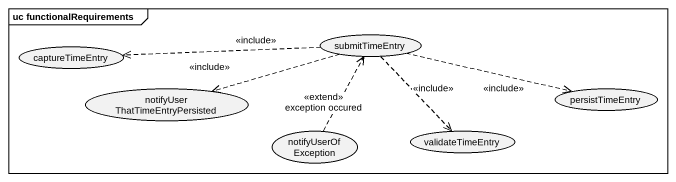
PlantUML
@startuml
mainframe uc functionalRequirements
usecase submitTimeEntry
usecase captureTimeEntry
usecase "notifyUser ThatTimeEntryPersisted" as notifyUser
usecase persistTimeEntry
usecase "notifyUserOf Exception" as notifyUserOf_Exception
usecase validateTimeEntry
submitTimeEntry .left.> captureTimeEntry : <<include>>
submitTimeEntry .left.> notifyUser : <<include>>
submitTimeEntry .right.> persistTimeEntry : <<include>>
submitTimeEntry ..> validateTimeEntry : <<include>>
notifyUserOf_Exception .up.> submitTimeEntry : <<extend>> exception occured
@enduml
